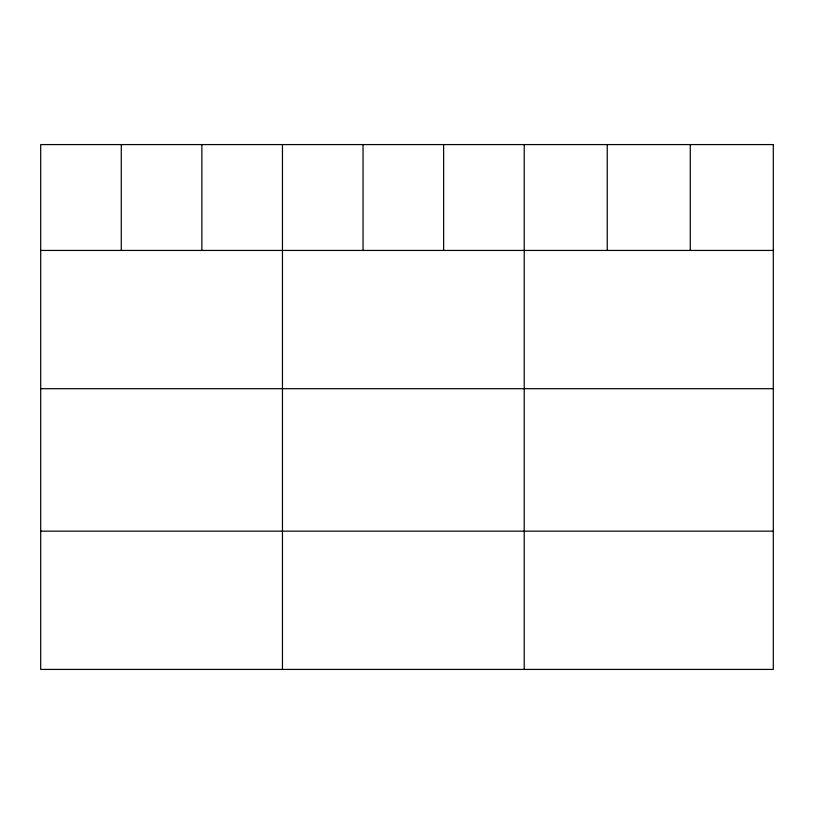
<?xml version="1.0" encoding="UTF-8"?>
<svg xmlns="http://www.w3.org/2000/svg" width="814" height="814" viewBox="0 0 814 814"><rect width="100%" height="100%" fill="white"/><g stroke="black" fill="none" stroke-linecap="round" stroke-linejoin="round"><path stroke-width="1.22" d="M40.7 250.437L773.3 250.437M40.7 388.695L773.3 388.695M40.7 531.155L773.3 531.155M690.272 144.577L690.272 250.437M607.244 144.577L607.244 250.437M524.216 144.577L524.216 669.423M443.63 144.577L443.63 250.437M363.044 144.577L363.044 250.437M282.458 144.577L282.458 669.423M201.872 144.577L201.872 250.437M121.286 144.577L121.286 250.437M773.3 144.577L40.7 144.577L40.7 669.423L773.3 669.423L773.3 144.577"/></g></svg>
